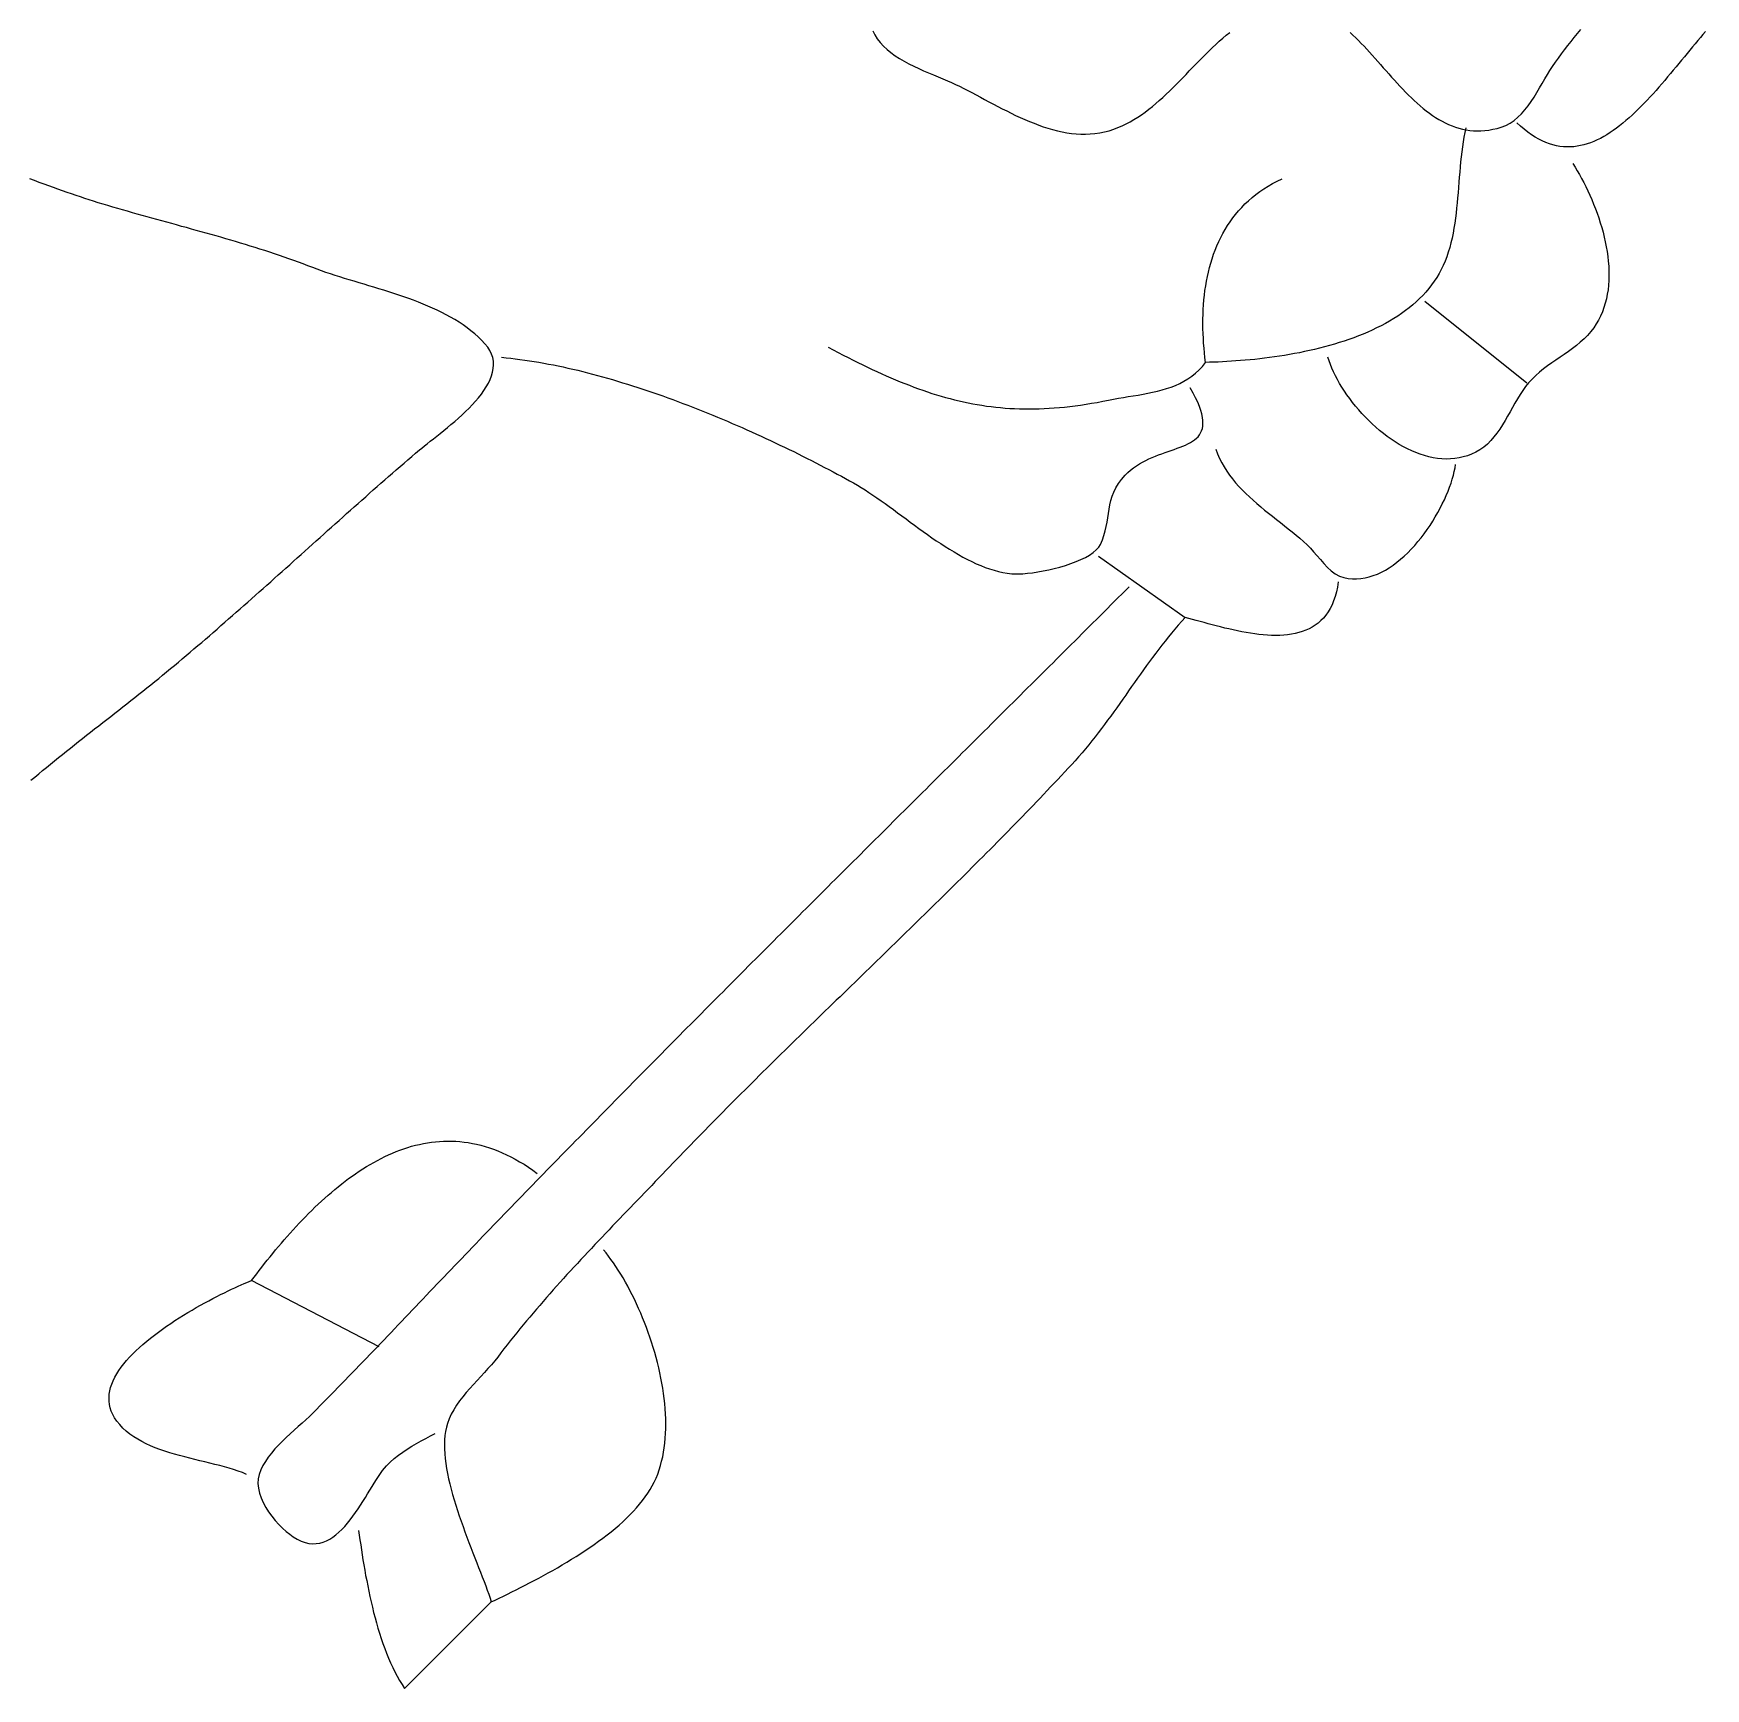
# Model space of a CAD drawing. Header units: millimetres. Extents: x 39 to 1263, y 30 to 1523.
# Drawn here: x 782.8 to 1110.5, y 56.1 to 380.6 of the extents above; entities that cross this region are included whole.
import ezdxf

# ---------------------------------------------------------------- set-up
doc = ezdxf.new("R2010")
doc.units = ezdxf.units.MM
doc.layers.add('0_0_0', color=3, linetype='Continuous')

msp = doc.modelspace()

# ---------------------------------------------------------------- linework, layer by layer
at = {"layer": '0_0_0'}
for points in [[(947.31, 381.16), (947.7, 380.34), (948.18, 379.56), (948.75, 378.83), (949.39, 378.13), (950.1, 377.47), (950.87, 376.85), (951.69, 376.26), (952.55, 375.71), (953.46, 375.18), (954.39, 374.68), (955.34, 374.2), (956.31, 373.75), (957.27, 373.32), (958.24, 372.9), (959.2, 372.5), (960.13, 372.11), (961.04, 371.73), (961.92, 371.36), (962.75, 370.99), (963.53, 370.63), (964.32, 370.25), (965.12, 369.85), (965.92, 369.44), (966.74, 369.01), (967.56, 368.58), (968.39, 368.13), (969.23, 367.68), (970.08, 367.23), (970.94, 366.78), (971.8, 366.32), (972.67, 365.87), (973.55, 365.43), (974.43, 364.99), (975.31, 364.56), (976.21, 364.15), (977.1, 363.75), (978, 363.37), (978.91, 363), (979.82, 362.66), (980.73, 362.34), (981.64, 362.04), (982.56, 361.77), (983.48, 361.54), (984.4, 361.33), (985.32, 361.16), (986.24, 361.03), (987.17, 360.93), (988.09, 360.88), (989.01, 360.87), (989.94, 360.91), (990.86, 360.99), (991.78, 361.12), (992.7, 361.31), (993.62, 361.55), (994.53, 361.85), (995.36, 362.16), (996.16, 362.51), (996.95, 362.89), (997.73, 363.3), (998.49, 363.74), (999.23, 364.2), (999.97, 364.69), (1000.69, 365.21), (1001.4, 365.74), (1002.1, 366.3), (1002.79, 366.87), (1003.47, 367.46), (1004.14, 368.07), (1004.81, 368.69), (1005.47, 369.32), (1006.13, 369.96), (1006.78, 370.61), (1007.43, 371.27), (1008.07, 371.93), (1008.71, 372.59), (1009.35, 373.26), (1010, 373.93), (1010.64, 374.6), (1011.28, 375.26), (1011.93, 375.92), (1012.58, 376.57), (1013.23, 377.22), (1013.89, 377.85), (1014.56, 378.48), (1015.23, 379.09), (1015.91, 379.69), (1016.6, 380.27), (1017.3, 380.83)], [(1040.87, 380.83), (1041.42, 380.31), (1041.97, 379.78), (1042.51, 379.23), (1043.06, 378.67), (1043.6, 378.1), (1044.14, 377.51), (1044.68, 376.92), (1045.22, 376.33), (1045.76, 375.72), (1046.29, 375.12), (1046.83, 374.51), (1047.37, 373.9), (1047.91, 373.28), (1048.45, 372.67), (1048.99, 372.06), (1049.54, 371.46), (1050.09, 370.86), (1050.64, 370.27), (1051.19, 369.68), (1051.75, 369.11), (1052.31, 368.54), (1052.88, 367.99), (1053.45, 367.45), (1054.03, 366.92), (1054.61, 366.41), (1055.2, 365.92), (1055.79, 365.45), (1056.4, 364.99), (1057.01, 364.56), (1057.62, 364.15), (1058.25, 363.77), (1058.88, 363.41), (1059.52, 363.08), (1060.18, 362.77), (1060.84, 362.5), (1061.51, 362.26), (1062.19, 362.04), (1062.88, 361.87), (1063.59, 361.72), (1064.3, 361.62), (1065.03, 361.55), (1065.77, 361.52), (1066.52, 361.53), (1067.29, 361.59), (1068.07, 361.68), (1068.86, 361.82), (1069.67, 362.01), (1070.49, 362.24), (1071.38, 362.58), (1072.21, 363.03), (1073, 363.57), (1073.74, 364.19), (1074.45, 364.88), (1075.11, 365.63), (1075.74, 366.44), (1076.35, 367.28), (1076.92, 368.15), (1077.48, 369.04), (1078.01, 369.93), (1078.53, 370.82), (1079.04, 371.7), (1079.54, 372.55), (1080.04, 373.36), (1080.54, 374.12), (1081.11, 374.96), (1081.7, 375.79), (1082.3, 376.62), (1082.91, 377.43), (1083.54, 378.24), (1084.17, 379.04), (1084.81, 379.83), (1085.46, 380.61), (1086.12, 381.39)], [(1110.54, 380.99), (1110.03, 380.41), (1109.52, 379.82), (1109, 379.22), (1108.49, 378.61), (1107.96, 377.98), (1107.44, 377.35), (1106.91, 376.7), (1106.38, 376.06), (1105.84, 375.4), (1105.3, 374.74), (1104.75, 374.08), (1104.21, 373.42), (1103.65, 372.75), (1103.1, 372.09), (1102.54, 371.42), (1101.98, 370.76), (1101.41, 370.11), (1100.84, 369.46), (1100.27, 368.81), (1099.69, 368.18), (1099.11, 367.55), (1098.52, 366.93), (1097.93, 366.33), (1097.34, 365.74), (1096.74, 365.16), (1096.14, 364.59), (1095.54, 364.05), (1094.93, 363.52), (1094.32, 363), (1093.7, 362.51), (1093.09, 362.04), (1092.46, 361.6), (1091.84, 361.17), (1091.21, 360.77), (1090.57, 360.4), (1089.94, 360.05), (1089.3, 359.74), (1088.65, 359.45), (1088, 359.19), (1087.35, 358.97), (1086.69, 358.78), (1086.03, 358.62), (1085.37, 358.5), (1084.7, 358.42), (1084.03, 358.37), (1083.36, 358.37), (1082.68, 358.4), (1082, 358.48), (1081.31, 358.6), (1080.63, 358.76), (1079.93, 358.97), (1079.24, 359.23), (1078.54, 359.54), (1077.83, 359.89), (1077.12, 360.3), (1076.41, 360.75), (1075.7, 361.26), (1074.98, 361.83), (1074.26, 362.44), (1073.53, 363.12)], [(1063.53, 362.12), (1063.34, 361.21), (1063.16, 360.28), (1063.01, 359.34), (1062.87, 358.38), (1062.74, 357.41), (1062.63, 356.43), (1062.53, 355.44), (1062.44, 354.45), (1062.35, 353.44), (1062.27, 352.44), (1062.19, 351.43), (1062.11, 350.42), (1062.03, 349.4), (1061.94, 348.39), (1061.85, 347.38), (1061.75, 346.38), (1061.64, 345.38), (1061.51, 344.38), (1061.37, 343.4), (1061.22, 342.42), (1061.04, 341.46), (1060.85, 340.5), (1060.63, 339.56), (1060.38, 338.64), (1060.11, 337.73), (1059.81, 336.84), (1059.48, 335.97), (1059.11, 335.12), (1058.72, 334.31), (1058.3, 333.53), (1057.84, 332.76), (1057.35, 332.02), (1056.83, 331.3), (1056.29, 330.6), (1055.71, 329.92), (1055.11, 329.27), (1054.48, 328.63), (1053.82, 328.01), (1053.14, 327.42), (1052.44, 326.84), (1051.71, 326.28), (1050.96, 325.74), (1050.2, 325.22), (1049.41, 324.72), (1048.6, 324.23), (1047.77, 323.76), (1046.93, 323.31), (1046.07, 322.88), (1045.2, 322.47), (1044.31, 322.07), (1043.41, 321.68), (1042.5, 321.32), (1041.58, 320.96), (1040.64, 320.63), (1039.7, 320.31), (1038.75, 320), (1037.79, 319.71), (1036.82, 319.43), (1035.85, 319.16), (1034.87, 318.91), (1033.89, 318.67), (1032.91, 318.45), (1031.93, 318.23), (1030.94, 318.03), (1029.96, 317.84), (1028.97, 317.67), (1027.99, 317.5), (1027.01, 317.34), (1026.04, 317.2), (1025.07, 317.07), (1024.1, 316.94), (1023.14, 316.83), (1022.19, 316.72), (1021.25, 316.63), (1020.32, 316.54), (1019.4, 316.47), (1018.49, 316.4), (1017.6, 316.34), (1016.71, 316.28), (1015.84, 316.24), (1014.99, 316.2), (1014.15, 316.17), (1013.33, 316.14), (1012.53, 316.12), (1012.42, 317.06), (1012.32, 318), (1012.23, 318.94), (1012.16, 319.88), (1012.1, 320.83), (1012.06, 321.77), (1012.03, 322.72), (1012.02, 323.66), (1012.03, 324.61), (1012.05, 325.55), (1012.09, 326.49), (1012.14, 327.43), (1012.22, 328.36), (1012.31, 329.29), (1012.42, 330.21), (1012.56, 331.13), (1012.71, 332.04), (1012.89, 332.94), (1013.08, 333.83), (1013.3, 334.72), (1013.55, 335.6), (1013.81, 336.46), (1014.1, 337.32), (1014.41, 338.16), (1014.75, 339), (1015.11, 339.82), (1015.5, 340.62), (1015.92, 341.42), (1016.36, 342.2), (1016.83, 342.96), (1017.33, 343.71), (1017.86, 344.44), (1018.41, 345.15), (1019, 345.85), (1019.61, 346.52), (1020.26, 347.18), (1020.93, 347.82), (1021.64, 348.43), (1022.38, 349.03), (1023.16, 349.6), (1023.96, 350.15), (1024.8, 350.68), (1025.68, 351.19), (1026.59, 351.67), (1027.53, 352.12)], [(1084.53, 355.12), (1084.96, 354.42), (1085.39, 353.7), (1085.82, 352.96), (1086.24, 352.19), (1086.65, 351.39), (1087.06, 350.58), (1087.46, 349.75), (1087.85, 348.9), (1088.23, 348.03), (1088.59, 347.15), (1088.94, 346.26), (1089.28, 345.36), (1089.6, 344.44), (1089.9, 343.51), (1090.18, 342.58), (1090.44, 341.64), (1090.68, 340.7), (1090.89, 339.75), (1091.08, 338.8), (1091.24, 337.85), (1091.38, 336.89), (1091.48, 335.95), (1091.56, 335), (1091.6, 334.06), (1091.61, 333.12), (1091.58, 332.2), (1091.52, 331.28), (1091.42, 330.37), (1091.28, 329.48), (1091.1, 328.59), (1090.88, 327.73), (1090.62, 326.87), (1090.31, 326.04), (1089.96, 325.22), (1089.56, 324.43), (1089.11, 323.66), (1088.61, 322.9), (1088.06, 322.18), (1087.41, 321.43), (1086.72, 320.73), (1085.99, 320.06), (1085.23, 319.44), (1084.45, 318.84), (1083.65, 318.26), (1082.84, 317.7), (1082.02, 317.14), (1081.2, 316.58), (1080.38, 316.02), (1079.57, 315.44), (1078.77, 314.85), (1077.99, 314.22), (1077.24, 313.56), (1076.52, 312.86), (1075.84, 312.12), (1075.25, 311.39), (1074.7, 310.63), (1074.18, 309.83), (1073.67, 309.01), (1073.18, 308.16), (1072.69, 307.3), (1072.21, 306.44), (1071.73, 305.57), (1071.23, 304.71), (1070.73, 303.87), (1070.2, 303.05), (1069.65, 302.26), (1069.06, 301.5), (1068.45, 300.79), (1067.78, 300.12), (1067.07, 299.52), (1066.31, 298.98), (1065.49, 298.51), (1064.68, 298.13), (1063.86, 297.83), (1063.04, 297.58), (1062.21, 297.39), (1061.37, 297.26), (1060.53, 297.19), (1059.69, 297.17), (1058.84, 297.21), (1058, 297.3), (1057.15, 297.43), (1056.3, 297.61), (1055.46, 297.84), (1054.62, 298.11), (1053.78, 298.43), (1052.95, 298.78), (1052.13, 299.17), (1051.31, 299.6), (1050.51, 300.06), (1049.71, 300.55), (1048.93, 301.07), (1048.15, 301.62), (1047.39, 302.2), (1046.65, 302.8), (1045.92, 303.43), (1045.21, 304.07), (1044.51, 304.74), (1043.84, 305.42), (1043.18, 306.12), (1042.55, 306.83), (1041.94, 307.55), (1041.35, 308.28), (1040.78, 309.02), (1040.25, 309.76), (1039.74, 310.51), (1039.25, 311.26), (1038.8, 312.01), (1038.38, 312.76), (1037.98, 313.51), (1037.62, 314.25), (1037.3, 314.98), (1037.01, 315.71), (1036.75, 316.42), (1036.53, 317.12)], [(782.26, 234.19), (783.04, 234.83), (783.81, 235.46), (784.59, 236.1), (785.37, 236.73), (786.15, 237.36), (786.93, 238), (787.71, 238.63), (788.5, 239.26), (789.28, 239.89), (790.06, 240.51), (790.85, 241.14), (791.63, 241.77), (792.42, 242.39), (793.21, 243.01), (793.99, 243.64), (794.78, 244.26), (795.57, 244.88), (796.36, 245.5), (797.15, 246.12), (797.95, 246.73), (798.74, 247.35), (799.53, 247.96), (800.32, 248.58), (801.11, 249.19), (801.89, 249.81), (802.68, 250.42), (803.46, 251.05), (804.24, 251.67), (805.02, 252.29), (805.79, 252.92), (806.57, 253.55), (807.34, 254.18), (808.11, 254.81), (808.89, 255.45), (809.65, 256.09), (810.42, 256.73), (811.19, 257.37), (811.95, 258.01), (812.72, 258.65), (813.48, 259.3), (814.24, 259.94), (815, 260.59), (815.76, 261.24), (816.52, 261.89), (817.28, 262.54), (818.04, 263.2), (818.79, 263.85), (819.54, 264.51), (820.3, 265.17), (821.05, 265.82), (821.8, 266.48), (822.55, 267.14), (823.3, 267.8), (824.05, 268.47), (824.8, 269.13), (825.55, 269.79), (826.3, 270.46), (827.05, 271.12), (827.79, 271.79), (828.54, 272.45), (829.29, 273.12), (830.03, 273.79), (830.78, 274.45), (831.52, 275.12), (832.27, 275.79), (833.01, 276.46), (833.76, 277.13), (834.5, 277.79), (835.24, 278.46), (835.99, 279.13), (836.73, 279.8), (837.47, 280.47), (838.22, 281.14), (838.96, 281.81), (839.71, 282.47), (840.45, 283.14), (841.19, 283.81), (841.94, 284.48), (842.68, 285.14), (843.43, 285.81), (844.17, 286.48), (844.92, 287.14), (845.67, 287.81), (846.41, 288.47), (847.16, 289.13), (847.91, 289.8), (848.66, 290.46), (849.4, 291.12), (850.15, 291.78), (850.9, 292.44), (851.66, 293.1), (852.41, 293.75), (853.16, 294.41), (853.91, 295.06), (854.67, 295.72), (855.42, 296.37), (856.18, 297.02), (856.93, 297.67), (857.69, 298.32), (858.45, 298.96), (858.91, 299.34), (859.41, 299.75), (859.96, 300.19), (860.55, 300.65), (861.18, 301.14), (861.83, 301.66), (862.51, 302.19), (863.21, 302.75), (863.92, 303.33), (864.63, 303.92), (865.35, 304.53), (866.07, 305.16), (866.78, 305.81), (867.48, 306.47), (868.16, 307.13), (868.81, 307.82), (869.44, 308.51), (870.03, 309.2), (870.58, 309.91), (871.09, 310.62), (871.55, 311.34), (871.96, 312.06), (872.3, 312.78), (872.58, 313.5), (872.79, 314.22), (872.92, 314.94), (872.98, 315.65), (872.94, 316.36), (872.81, 317.06), (872.59, 317.76), (872.27, 318.45), (871.83, 319.13), (871.29, 319.79), (870.64, 320.47), (869.97, 321.12), (869.27, 321.74), (868.54, 322.34), (867.79, 322.92), (867.02, 323.47), (866.22, 324), (865.4, 324.51), (864.56, 325), (863.7, 325.47), (862.83, 325.92), (861.94, 326.35), (861.03, 326.77), (860.11, 327.17), (859.18, 327.56), (858.24, 327.94), (857.29, 328.3), (856.34, 328.65), (855.37, 328.99), (854.4, 329.32), (853.43, 329.64), (852.45, 329.96), (851.47, 330.27), (850.5, 330.57), (849.52, 330.86), (848.55, 331.16), (847.58, 331.45), (846.61, 331.74), (845.65, 332.02), (844.7, 332.31), (843.76, 332.6), (842.83, 332.89), (841.91, 333.18), (841, 333.48), (840.11, 333.78), (839.23, 334.09), (838.37, 334.4), (837.53, 334.72), (836.6, 335.08), (835.67, 335.43), (834.74, 335.78), (833.81, 336.12), (832.87, 336.45), (831.93, 336.78), (830.99, 337.1), (830.04, 337.42), (829.09, 337.73), (828.14, 338.04), (827.19, 338.34), (826.24, 338.64), (825.29, 338.94), (824.33, 339.23), (823.37, 339.52), (822.41, 339.81), (821.45, 340.09), (820.49, 340.37), (819.53, 340.65), (818.57, 340.92), (817.61, 341.19), (816.64, 341.47), (815.68, 341.74), (814.71, 342), (813.75, 342.27), (812.78, 342.54), (811.81, 342.8), (810.85, 343.07), (809.88, 343.33), (808.92, 343.6), (807.95, 343.86), (806.99, 344.13), (806.02, 344.39), (805.06, 344.66), (804.09, 344.93), (803.13, 345.2), (802.17, 345.47), (801.21, 345.75), (800.25, 346.02), (799.3, 346.3), (798.34, 346.58), (797.38, 346.87), (796.43, 347.15), (795.48, 347.44), (794.53, 347.74), (793.7, 348), (792.85, 348.27), (792, 348.56), (791.13, 348.85), (790.26, 349.15), (789.38, 349.46), (788.49, 349.77), (787.59, 350.09), (786.69, 350.42), (785.78, 350.75), (784.86, 351.08), (783.93, 351.42), (783, 351.76), (782.07, 352.11)], [(1055.53, 328.12), (1075.53, 312.12)], [(938.53, 319.12), (939.53, 318.59), (940.52, 318.08), (941.5, 317.57), (942.47, 317.08), (943.43, 316.59), (944.38, 316.12), (945.33, 315.65), (946.27, 315.2), (947.2, 314.76), (948.13, 314.33), (949.05, 313.91), (949.96, 313.5), (950.87, 313.1), (951.78, 312.71), (952.68, 312.34), (953.58, 311.98), (954.47, 311.63), (955.36, 311.29), (956.25, 310.96), (957.14, 310.65), (958.02, 310.34), (958.91, 310.05), (959.79, 309.78), (960.68, 309.51), (961.56, 309.26), (962.44, 309.02), (963.33, 308.79), (964.21, 308.58), (965.1, 308.38), (965.99, 308.19), (966.89, 308.01), (967.78, 307.85), (968.68, 307.71), (969.58, 307.57), (970.49, 307.45), (971.4, 307.35), (972.32, 307.25), (973.25, 307.18), (974.17, 307.11), (975.11, 307.06), (976.05, 307.03), (977, 307), (977.96, 307), (978.93, 307.01), (979.9, 307.03), (980.88, 307.07), (981.87, 307.12), (982.88, 307.19), (983.89, 307.27), (984.91, 307.37), (985.95, 307.48), (986.99, 307.61), (988.05, 307.76), (989.12, 307.92), (990.2, 308.1), (991.3, 308.29), (992.41, 308.5), (993.53, 308.72), (994.49, 308.91), (995.46, 309.09), (996.42, 309.25), (997.39, 309.41), (998.36, 309.57), (999.32, 309.73), (1000.27, 309.9), (1001.22, 310.07), (1002.16, 310.27), (1003.09, 310.48), (1004, 310.72), (1004.89, 310.99), (1005.77, 311.29), (1006.63, 311.62), (1007.47, 312), (1008.28, 312.42), (1009.06, 312.89), (1009.82, 313.41), (1010.55, 313.99), (1011.24, 314.63), (1011.91, 315.34), (1012.53, 316.12)], [(874.53, 317.12), (875.43, 317.04), (876.33, 316.94), (877.24, 316.84), (878.15, 316.72), (879.07, 316.59), (879.99, 316.46), (880.92, 316.31), (881.86, 316.15), (882.8, 315.99), (883.74, 315.81), (884.69, 315.63), (885.64, 315.43), (886.59, 315.23), (887.55, 315.02), (888.51, 314.8), (889.48, 314.57), (890.44, 314.33), (891.41, 314.09), (892.39, 313.83), (893.36, 313.57), (894.34, 313.3), (895.32, 313.03), (896.3, 312.74), (897.28, 312.45), (898.26, 312.15), (899.25, 311.85), (900.23, 311.54), (901.22, 311.22), (902.2, 310.89), (903.19, 310.56), (904.18, 310.23), (905.16, 309.89), (906.15, 309.54), (907.13, 309.18), (908.12, 308.83), (909.1, 308.46), (910.08, 308.09), (911.06, 307.72), (912.04, 307.34), (913.01, 306.96), (913.99, 306.57), (914.96, 306.18), (915.93, 305.79), (916.89, 305.39), (917.86, 304.98), (918.82, 304.58), (919.77, 304.17), (920.73, 303.76), (921.67, 303.34), (922.62, 302.92), (923.56, 302.5), (924.5, 302.08), (925.43, 301.65), (926.35, 301.23), (927.28, 300.8), (928.19, 300.37), (929.1, 299.93), (930.01, 299.5), (930.91, 299.06), (931.8, 298.63), (932.69, 298.19), (933.56, 297.75), (934.44, 297.31), (935.3, 296.87), (936.16, 296.43), (937.01, 295.99), (937.86, 295.55), (938.69, 295.11), (939.52, 294.68), (940.34, 294.24), (941.15, 293.8), (941.95, 293.36), (942.75, 292.93), (943.53, 292.49), (944.28, 292.07), (945.03, 291.61), (945.79, 291.13), (946.56, 290.63), (947.34, 290.11), (948.13, 289.57), (948.92, 289.01), (949.72, 288.44), (950.53, 287.86), (951.35, 287.26), (952.17, 286.66), (952.99, 286.05), (953.82, 285.43), (954.66, 284.81), (955.5, 284.19), (956.35, 283.58), (957.2, 282.97), (958.05, 282.36), (958.9, 281.76), (959.76, 281.17), (960.63, 280.6), (961.49, 280.03), (962.36, 279.49), (963.23, 278.96), (964.1, 278.45), (964.97, 277.96), (965.84, 277.5), (966.71, 277.07), (967.59, 276.66), (968.46, 276.28), (969.33, 275.94), (970.2, 275.63), (971.07, 275.36), (971.94, 275.12), (972.81, 274.93), (973.67, 274.78), (974.53, 274.67), (975.16, 274.64), (975.9, 274.64), (976.73, 274.69), (977.64, 274.77), (978.61, 274.89), (979.64, 275.05), (980.7, 275.24), (981.79, 275.47), (982.89, 275.72), (983.99, 276.01), (985.08, 276.33), (986.13, 276.68), (987.15, 277.06), (988.11, 277.47), (988.99, 277.9), (989.8, 278.36), (990.51, 278.84), (991.11, 279.35), (991.59, 279.87), (991.93, 280.42), (992.31, 281.32), (992.62, 282.2), (992.87, 283.08), (993.06, 283.95), (993.22, 284.81), (993.36, 285.67), (993.49, 286.52), (993.63, 287.36), (993.79, 288.2), (993.99, 289.04), (994.24, 289.88), (994.56, 290.71), (994.95, 291.54), (995.44, 292.36), (996.03, 293.19), (996.75, 294.01), (997.27, 294.53), (997.82, 295.01), (998.39, 295.46), (998.97, 295.87), (999.57, 296.25), (1000.18, 296.59), (1000.8, 296.92), (1001.43, 297.22), (1002.06, 297.49), (1002.7, 297.75), (1003.33, 298), (1003.96, 298.23), (1004.59, 298.45), (1005.21, 298.66), (1005.81, 298.87), (1006.41, 299.07), (1006.98, 299.28), (1007.54, 299.48), (1008.08, 299.7), (1008.6, 299.92), (1009.09, 300.15), (1009.55, 300.39), (1009.98, 300.66), (1010.37, 300.94), (1010.73, 301.24), (1011.06, 301.56), (1011.34, 301.91), (1011.57, 302.29), (1011.76, 302.71), (1011.91, 303.16), (1012, 303.64), (1012.03, 304.17), (1012.02, 304.73), (1011.94, 305.34), (1011.8, 306.01), (1011.6, 306.72), (1011.33, 307.48), (1010.99, 308.3), (1010.58, 309.18), (1010.09, 310.12), (1009.53, 311.12)], [(1014.53, 299.12), (1014.87, 298.2), (1015.26, 297.31), (1015.69, 296.45), (1016.17, 295.62), (1016.68, 294.82), (1017.22, 294.03), (1017.8, 293.27), (1018.42, 292.53), (1019.06, 291.81), (1019.72, 291.11), (1020.41, 290.43), (1021.12, 289.76), (1021.84, 289.1), (1022.59, 288.45), (1023.34, 287.81), (1024.1, 287.18), (1024.88, 286.56), (1025.65, 285.95), (1026.43, 285.33), (1027.21, 284.72), (1027.98, 284.11), (1028.75, 283.5), (1029.52, 282.88), (1030.27, 282.27), (1031.01, 281.64), (1031.73, 281.01), (1032.43, 280.37), (1033.07, 279.73), (1033.71, 279.01), (1034.36, 278.24), (1035.03, 277.45), (1035.72, 276.67), (1036.43, 275.93), (1037.17, 275.26), (1037.95, 274.68), (1038.77, 274.23), (1039.64, 273.94), (1040.47, 273.78), (1041.31, 273.7), (1042.14, 273.69), (1042.97, 273.75), (1043.79, 273.88), (1044.6, 274.07), (1045.41, 274.32), (1046.21, 274.62), (1047, 274.99), (1047.78, 275.4), (1048.54, 275.86), (1049.3, 276.37), (1050.04, 276.93), (1050.77, 277.52), (1051.48, 278.15), (1052.18, 278.81), (1052.86, 279.51), (1053.52, 280.23), (1054.16, 280.98), (1054.79, 281.75), (1055.39, 282.54), (1055.97, 283.35), (1056.53, 284.17), (1057.06, 285), (1057.57, 285.84), (1058.06, 286.68), (1058.51, 287.53), (1058.94, 288.37), (1059.35, 289.21), (1059.72, 290.05), (1060.06, 290.87), (1060.37, 291.68), (1060.65, 292.48), (1060.9, 293.26), (1061.11, 294.01), (1061.29, 294.74), (1061.43, 295.45), (1061.53, 296.12)], [(991.53, 278.12), (1008.53, 266.12), (1007.85, 265.37), (1007.19, 264.61), (1006.53, 263.85), (1005.88, 263.07), (1005.24, 262.29), (1004.61, 261.5), (1003.99, 260.71), (1003.37, 259.91), (1002.77, 259.11), (1002.16, 258.3), (1001.56, 257.48), (1000.97, 256.67), (1000.38, 255.85), (999.79, 255.03), (999.21, 254.2), (998.62, 253.38), (998.04, 252.55), (997.46, 251.72), (996.88, 250.9), (996.29, 250.07), (995.71, 249.24), (995.12, 248.42), (994.53, 247.6), (993.94, 246.78), (993.34, 245.96), (992.74, 245.14), (992.13, 244.33), (991.51, 243.53), (990.89, 242.73), (990.26, 241.93), (989.62, 241.14), (988.98, 240.36), (988.32, 239.58), (987.65, 238.81), (986.98, 238.04), (986.29, 237.29), (985.6, 236.56), (984.92, 235.82), (984.23, 235.09), (983.55, 234.36), (982.86, 233.63), (982.17, 232.9), (981.48, 232.17), (980.79, 231.44), (980.1, 230.72), (979.4, 229.99), (978.71, 229.27), (978.01, 228.55), (977.32, 227.82), (976.62, 227.1), (975.92, 226.38), (975.22, 225.66), (974.52, 224.94), (973.82, 224.23), (973.11, 223.51), (972.41, 222.79), (971.7, 222.08), (971, 221.36), (970.29, 220.65), (969.58, 219.94), (968.88, 219.22), (968.17, 218.51), (967.46, 217.8), (966.75, 217.09), (966.04, 216.38), (965.33, 215.67), (964.61, 214.96), (963.9, 214.26), (963.19, 213.55), (962.47, 212.84), (961.76, 212.13), (961.04, 211.43), (960.33, 210.72), (959.61, 210.02), (958.89, 209.31), (958.17, 208.61), (957.46, 207.9), (956.74, 207.2), (956.02, 206.5), (955.3, 205.79), (954.58, 205.09), (953.86, 204.39), (953.14, 203.69), (952.42, 202.99), (951.7, 202.28), (950.98, 201.58), (950.26, 200.88), (949.54, 200.18), (948.82, 199.48), (948.1, 198.78), (947.37, 198.08), (946.65, 197.38), (945.93, 196.68), (945.21, 195.98), (944.49, 195.28), (943.76, 194.57), (943.04, 193.87), (942.32, 193.17), (941.6, 192.47), (940.88, 191.77), (940.15, 191.07), (939.43, 190.37), (938.71, 189.67), (937.99, 188.97), (937.27, 188.27), (936.55, 187.57), (935.83, 186.86), (935.11, 186.16), (934.39, 185.46), (933.67, 184.76), (932.95, 184.06), (932.23, 183.35), (931.51, 182.65), (930.79, 181.95), (930.07, 181.24), (929.36, 180.54), (928.64, 179.83), (927.92, 179.13), (927.21, 178.42), (926.49, 177.72), (925.78, 177.01), (925.06, 176.3), (924.35, 175.6), (923.63, 174.89), (922.92, 174.18), (922.21, 173.47), (921.5, 172.76), (920.79, 172.05), (920.08, 171.34), (919.37, 170.63), (918.66, 169.91), (917.95, 169.2), (917.25, 168.49), (916.54, 167.77), (915.84, 167.06), (915.13, 166.34), (914.43, 165.62), (913.73, 164.91), (913.02, 164.19), (912.32, 163.47), (911.62, 162.75), (910.93, 162.03), (910.23, 161.3), (909.53, 160.58), (908.84, 159.86), (908.14, 159.13), (907.45, 158.41), (906.76, 157.68), (906.07, 156.96), (905.37, 156.23), (904.68, 155.51), (903.98, 154.78), (903.28, 154.06), (902.59, 153.34), (901.89, 152.61), (901.19, 151.89), (900.49, 151.16), (899.8, 150.44), (899.1, 149.72), (898.4, 148.99), (897.7, 148.26), (897.01, 147.54), (896.31, 146.81), (895.61, 146.08), (894.92, 145.36), (894.23, 144.63), (893.53, 143.9), (892.84, 143.17), (892.15, 142.43), (891.46, 141.7), (890.77, 140.97), (890.09, 140.23), (889.4, 139.49), (888.72, 138.75), (888.04, 138.01), (887.36, 137.27), (886.69, 136.52), (886.01, 135.78), (885.34, 135.03), (884.67, 134.28), (884, 133.53), (883.34, 132.77), (882.68, 132.01), (882.02, 131.25), (881.37, 130.49), (880.71, 129.73), (880.07, 128.96), (879.42, 128.19), (878.78, 127.42), (878.14, 126.64), (877.51, 125.86), (876.88, 125.08), (876.25, 124.29), (875.63, 123.51), (875.01, 122.71), (874.4, 121.92), (873.79, 121.12), (873.19, 120.36), (872.55, 119.6), (871.87, 118.84), (871.17, 118.07), (870.45, 117.3), (869.73, 116.53), (869.01, 115.74), (868.29, 114.95), (867.59, 114.15), (866.92, 113.33), (866.29, 112.5), (865.7, 111.66), (865.16, 110.8), (864.68, 109.92), (864.27, 109.02), (863.93, 108.11), (863.72, 107.34), (863.56, 106.55), (863.45, 105.72), (863.38, 104.87), (863.35, 103.99), (863.36, 103.09), (863.42, 102.16), (863.5, 101.21), (863.62, 100.25), (863.78, 99.27), (863.96, 98.27), (864.17, 97.26), (864.41, 96.23), (864.67, 95.2), (864.95, 94.16), (865.25, 93.12), (865.57, 92.07), (865.91, 91.01), (866.26, 89.96), (866.62, 88.91), (866.99, 87.87), (867.37, 86.82), (867.75, 85.79), (868.14, 84.77), (868.53, 83.75), (868.91, 82.75), (869.3, 81.76), (869.68, 80.79), (870.05, 79.84), (870.41, 78.91), (870.76, 78), (871.1, 77.12), (871.43, 76.26), (871.73, 75.43), (872.02, 74.63), (872.29, 73.86), (872.53, 73.12), (873.3, 73.48), (874.08, 73.86), (874.89, 74.25), (875.71, 74.65), (876.55, 75.06), (877.4, 75.49), (878.27, 75.93), (879.15, 76.37), (880.04, 76.83), (880.94, 77.31), (881.85, 77.79), (882.76, 78.28), (883.67, 78.78), (884.59, 79.3), (885.51, 79.82), (886.43, 80.36), (887.35, 80.91), (888.26, 81.46), (889.16, 82.03), (890.06, 82.6), (890.95, 83.18), (891.83, 83.78), (892.7, 84.38), (893.55, 84.99), (894.39, 85.61), (895.22, 86.24), (896.02, 86.88), (896.81, 87.52), (897.57, 88.18), (898.31, 88.84), (899.03, 89.51), (899.71, 90.19), (900.38, 90.87), (901.01, 91.56), (901.61, 92.26), (902.18, 92.97), (902.71, 93.68), (903.21, 94.4), (903.67, 95.12), (904.09, 95.85), (904.48, 96.6), (904.83, 97.38), (905.15, 98.17), (905.44, 98.99), (905.7, 99.83), (905.92, 100.68), (906.12, 101.55), (906.29, 102.44), (906.43, 103.34), (906.55, 104.26), (906.63, 105.19), (906.69, 106.13), (906.73, 107.08), (906.73, 108.04), (906.72, 109.02), (906.68, 110), (906.62, 110.98), (906.53, 111.98), (906.42, 112.98), (906.29, 113.98), (906.14, 114.99), (905.97, 115.99), (905.78, 117), (905.57, 118.01), (905.34, 119.02), (905.1, 120.03), (904.84, 121.03), (904.56, 122.03), (904.26, 123.02), (903.95, 124.01), (903.63, 124.99), (903.29, 125.96), (902.94, 126.92), (902.57, 127.88), (902.19, 128.82), (901.81, 129.75), (901.41, 130.66), (901, 131.56), (900.58, 132.45), (900.15, 133.32), (899.71, 134.17), (899.27, 135.01), (898.82, 135.82), (898.36, 136.62), (897.89, 137.39), (897.42, 138.14), (896.95, 138.87), (896.47, 139.57), (895.99, 140.25), (895.51, 140.9), (895.02, 141.53), (894.53, 142.12)], [(997.53, 272.12), (996.82, 271.41), (996.11, 270.7), (995.41, 270), (994.7, 269.29), (993.99, 268.58), (993.28, 267.87), (992.57, 267.16), (991.86, 266.45), (991.15, 265.75), (990.44, 265.04), (989.73, 264.33), (989.02, 263.62), (988.31, 262.91), (987.6, 262.21), (986.89, 261.5), (986.18, 260.79), (985.47, 260.08), (984.76, 259.37), (984.05, 258.67), (983.34, 257.96), (982.63, 257.25), (981.92, 256.54), (981.21, 255.83), (980.5, 255.13), (979.79, 254.42), (979.08, 253.71), (978.37, 253), (977.66, 252.3), (976.94, 251.59), (976.23, 250.88), (975.52, 250.17), (974.81, 249.46), (974.1, 248.76), (973.39, 248.05), (972.68, 247.34), (971.97, 246.63), (971.26, 245.93), (970.54, 245.22), (969.83, 244.51), (969.12, 243.8), (968.41, 243.09), (967.7, 242.39), (966.99, 241.68), (966.28, 240.97), (965.56, 240.26), (964.85, 239.56), (964.14, 238.85), (963.43, 238.14), (962.72, 237.43), (962.01, 236.72), (961.29, 236.02), (960.58, 235.31), (959.87, 234.6), (959.16, 233.89), (958.45, 233.18), (957.74, 232.48), (957.02, 231.77), (956.31, 231.06), (955.6, 230.35), (954.89, 229.64), (954.18, 228.94), (953.47, 228.23), (952.75, 227.52), (952.04, 226.81), (951.33, 226.1), (950.62, 225.4), (949.91, 224.69), (949.2, 223.98), (948.49, 223.27), (947.77, 222.56), (947.06, 221.85), (946.35, 221.14), (945.64, 220.44), (944.93, 219.73), (944.22, 219.02), (943.51, 218.31), (942.8, 217.6), (942.08, 216.89), (941.37, 216.18), (940.66, 215.47), (939.95, 214.76), (939.24, 214.06), (938.53, 213.35), (937.82, 212.64), (937.11, 211.93), (936.4, 211.22), (935.69, 210.51), (934.98, 209.8), (934.27, 209.09), (933.56, 208.38), (932.85, 207.67), (932.14, 206.96), (931.43, 206.25), (930.72, 205.54), (930.01, 204.83), (929.3, 204.12), (928.59, 203.41), (927.88, 202.7), (927.17, 201.99), (926.46, 201.28), (925.75, 200.57), (925.04, 199.86), (924.33, 199.15), (923.62, 198.44), (922.91, 197.73), (922.2, 197.02), (921.49, 196.3), (920.79, 195.59), (920.08, 194.88), (919.37, 194.17), (918.66, 193.46), (917.95, 192.75), (917.24, 192.04), (916.54, 191.33), (915.83, 190.61), (915.12, 189.9), (914.41, 189.19), (913.71, 188.48), (913, 187.77), (912.29, 187.05), (911.58, 186.34), (910.88, 185.63), (910.17, 184.92), (909.46, 184.2), (908.76, 183.49), (908.05, 182.78), (907.35, 182.06), (906.64, 181.35), (905.93, 180.64), (905.23, 179.92), (904.52, 179.21), (903.82, 178.5), (903.11, 177.78), (902.41, 177.07), (901.7, 176.35), (901, 175.64), (900.29, 174.93), (899.59, 174.21), (898.89, 173.5), (898.18, 172.78), (897.48, 172.07), (896.77, 171.35), (896.07, 170.64), (895.37, 169.92), (894.66, 169.21), (893.96, 168.49), (893.26, 167.77), (892.56, 167.06), (891.85, 166.34), (891.15, 165.63), (890.45, 164.91), (889.75, 164.19), (889.05, 163.48), (888.35, 162.76), (887.65, 162.04), (886.94, 161.33), (886.24, 160.61), (885.54, 159.89), (884.84, 159.17), (884.14, 158.46), (883.44, 157.74), (882.74, 157.02), (882.05, 156.3), (881.35, 155.58), (880.65, 154.87), (879.95, 154.15), (879.25, 153.43), (878.55, 152.71), (877.86, 151.99), (877.16, 151.27), (876.46, 150.55), (875.76, 149.83), (875.07, 149.11), (874.37, 148.39), (873.67, 147.67), (872.98, 146.95), (872.28, 146.23), (871.59, 145.51), (870.89, 144.79), (870.2, 144.07), (869.5, 143.34), (868.81, 142.62), (868.11, 141.9), (867.42, 141.18), (866.73, 140.46), (866.03, 139.74), (865.34, 139.01), (864.65, 138.29), (863.95, 137.57), (863.26, 136.84), (862.57, 136.12), (861.88, 135.39), (861.18, 134.67), (860.49, 133.94), (859.8, 133.22), (859.11, 132.49), (858.42, 131.76), (857.73, 131.04), (857.04, 130.31), (856.35, 129.59), (855.66, 128.86), (854.97, 128.13), (854.28, 127.41), (853.58, 126.68), (852.89, 125.95), (852.2, 125.23), (851.51, 124.5), (850.82, 123.78), (850.13, 123.05), (849.44, 122.33), (848.74, 121.61), (848.05, 120.88), (847.35, 120.16), (846.66, 119.44), (845.96, 118.72), (845.27, 118), (844.57, 117.28), (843.87, 116.56), (843.17, 115.84), (842.47, 115.12), (841.77, 114.4), (841.07, 113.69), (840.36, 112.97), (839.66, 112.26), (838.95, 111.54), (838.24, 110.83), (837.53, 110.12), (836.88, 109.49), (836.18, 108.84), (835.45, 108.18), (834.69, 107.5), (833.91, 106.8), (833.12, 106.09), (832.34, 105.36), (831.57, 104.62), (830.82, 103.86), (830.1, 103.09), (829.43, 102.3), (828.8, 101.49), (828.24, 100.67), (827.75, 99.84), (827.34, 98.99), (827.03, 98.12), (826.84, 97.23), (826.8, 96.32), (826.89, 95.39), (827.1, 94.45), (827.42, 93.51), (827.83, 92.57), (828.32, 91.65), (828.89, 90.76), (829.51, 89.9), (830.18, 89.07), (830.87, 88.3), (831.58, 87.59), (832.3, 86.94), (833.01, 86.36), (833.7, 85.87), (834.5, 85.39), (835.28, 85.02), (836.04, 84.75), (836.78, 84.59), (837.5, 84.52), (838.21, 84.54), (838.89, 84.65), (839.56, 84.84), (840.21, 85.1), (840.85, 85.43), (841.47, 85.82), (842.07, 86.27), (842.66, 86.78), (843.24, 87.33), (843.8, 87.92), (844.35, 88.56), (844.88, 89.22), (845.4, 89.91), (845.91, 90.62), (846.41, 91.34), (846.9, 92.08), (847.37, 92.82), (847.84, 93.56), (848.29, 94.3), (848.74, 95.02), (849.17, 95.73), (849.6, 96.42), (850.02, 97.08), (850.43, 97.71), (850.83, 98.3), (851.23, 98.85), (851.62, 99.35), (852, 99.79), (852.73, 100.54), (853.51, 101.24), (854.32, 101.89), (855.17, 102.5), (856.04, 103.08), (856.93, 103.63), (857.84, 104.15), (858.77, 104.66), (859.69, 105.15), (860.61, 105.64), (861.53, 106.12)], [(1038.53, 273.12), (1038.38, 272.09), (1038.17, 271.12), (1037.93, 270.22), (1037.64, 269.37), (1037.32, 268.59), (1036.95, 267.86), (1036.55, 267.19), (1036.11, 266.57), (1035.64, 266), (1035.14, 265.49), (1034.6, 265.02), (1034.03, 264.6), (1033.44, 264.22), (1032.82, 263.89), (1032.17, 263.6), (1031.5, 263.35), (1030.81, 263.14), (1030.1, 262.97), (1029.37, 262.83), (1028.62, 262.73), (1027.85, 262.66), (1027.07, 262.61), (1026.28, 262.6), (1025.47, 262.61), (1024.66, 262.65), (1023.83, 262.72), (1023, 262.8), (1022.17, 262.9), (1021.33, 263.03), (1020.48, 263.17), (1019.64, 263.32), (1018.79, 263.49), (1017.95, 263.67), (1017.11, 263.86), (1016.28, 264.05), (1015.45, 264.26), (1014.63, 264.47), (1013.82, 264.68), (1013.02, 264.9), (1012.23, 265.11), (1011.46, 265.32), (1010.7, 265.53), (1009.96, 265.73), (1009.23, 265.93), (1008.53, 266.12)], [(850.53, 123.12), (825.53, 136.12), (826.03, 136.78), (826.54, 137.44), (827.05, 138.11), (827.57, 138.77), (828.09, 139.44), (828.62, 140.11), (829.16, 140.77), (829.71, 141.44), (830.26, 142.11), (830.82, 142.77), (831.38, 143.44), (831.95, 144.1), (832.52, 144.76), (833.11, 145.41), (833.69, 146.07), (834.29, 146.71), (834.89, 147.36), (835.49, 147.99), (836.11, 148.63), (836.72, 149.25), (837.35, 149.87), (837.97, 150.48), (838.61, 151.09), (839.25, 151.68), (839.89, 152.27), (840.55, 152.85), (841.2, 153.41), (841.86, 153.97), (842.53, 154.52), (843.2, 155.05), (843.88, 155.58), (844.56, 156.09), (845.25, 156.59), (845.94, 157.07), (846.64, 157.55), (847.34, 158), (848.05, 158.45), (848.77, 158.87), (849.48, 159.29), (850.2, 159.68), (850.93, 160.06), (851.66, 160.42), (852.4, 160.77), (853.14, 161.09), (853.89, 161.4), (854.63, 161.69), (855.39, 161.95), (856.15, 162.2), (856.91, 162.43), (857.68, 162.64), (858.45, 162.82), (859.22, 162.98), (860, 163.12), (860.79, 163.24), (861.57, 163.33), (862.36, 163.4), (863.16, 163.44), (863.96, 163.46), (864.76, 163.45), (865.57, 163.42), (866.38, 163.35), (867.19, 163.27), (868.01, 163.15), (868.83, 163.01), (869.65, 162.83), (870.48, 162.63), (871.31, 162.4), (872.15, 162.14), (872.99, 161.85), (873.83, 161.52), (874.67, 161.17), (875.52, 160.78), (876.37, 160.36), (877.22, 159.91), (878.08, 159.42), (878.94, 158.9), (879.8, 158.34), (880.66, 157.75), (881.53, 157.12)], [(824.53, 98.12), (823.73, 98.45), (822.89, 98.76), (822.03, 99.05), (821.14, 99.32), (820.22, 99.59), (819.29, 99.84), (818.33, 100.08), (817.37, 100.32), (816.39, 100.56), (815.4, 100.8), (814.41, 101.04), (813.42, 101.28), (812.43, 101.54), (811.44, 101.8), (810.46, 102.07), (809.49, 102.36), (808.53, 102.67), (807.59, 102.99), (806.66, 103.34), (805.76, 103.71), (804.89, 104.11), (804.04, 104.54), (803.22, 105), (802.44, 105.49), (801.69, 106.02), (800.99, 106.59), (800.32, 107.2), (799.71, 107.86), (799.14, 108.56), (798.7, 109.21), (798.34, 109.85), (798.05, 110.5), (797.84, 111.16), (797.69, 111.82), (797.61, 112.48), (797.6, 113.14), (797.65, 113.81), (797.76, 114.48), (797.92, 115.14), (798.15, 115.81), (798.42, 116.48), (798.74, 117.14), (799.12, 117.8), (799.54, 118.46), (800, 119.12), (800.5, 119.78), (801.04, 120.43), (801.62, 121.07), (802.23, 121.71), (802.88, 122.35), (803.55, 122.98), (804.25, 123.6), (804.98, 124.21), (805.72, 124.82), (806.49, 125.42), (807.27, 126), (808.07, 126.58), (808.88, 127.15), (809.7, 127.71), (810.53, 128.26), (811.36, 128.79), (812.2, 129.31), (813.04, 129.82), (813.87, 130.32), (814.71, 130.8), (815.53, 131.27), (816.35, 131.72), (817.15, 132.15), (817.95, 132.57), (818.72, 132.98), (819.48, 133.36), (820.22, 133.73), (820.93, 134.08), (821.62, 134.4), (822.28, 134.71), (822.91, 135), (823.51, 135.27), (824.07, 135.52), (824.6, 135.74), (825.09, 135.94), (825.53, 136.12)], [(846.53, 87.12), (846.66, 86.2), (846.79, 85.27), (846.93, 84.31), (847.07, 83.34), (847.22, 82.36), (847.38, 81.36), (847.55, 80.35), (847.72, 79.34), (847.9, 78.31), (848.1, 77.28), (848.3, 76.25), (848.51, 75.21), (848.74, 74.17), (848.97, 73.12), (849.22, 72.09), (849.47, 71.05), (849.74, 70.02), (850.03, 68.99), (850.32, 67.97), (850.63, 66.96), (850.95, 65.96), (851.29, 64.98), (851.64, 64), (852.01, 63.05), (852.39, 62.11), (852.79, 61.18), (853.2, 60.28), (853.63, 59.4), (854.08, 58.54), (854.55, 57.71), (855.03, 56.9), (855.53, 56.12), (872.53, 73.12)]]:
    msp.add_lwpolyline(points, dxfattribs=at)

doc.saveas('drawing.dxf')
